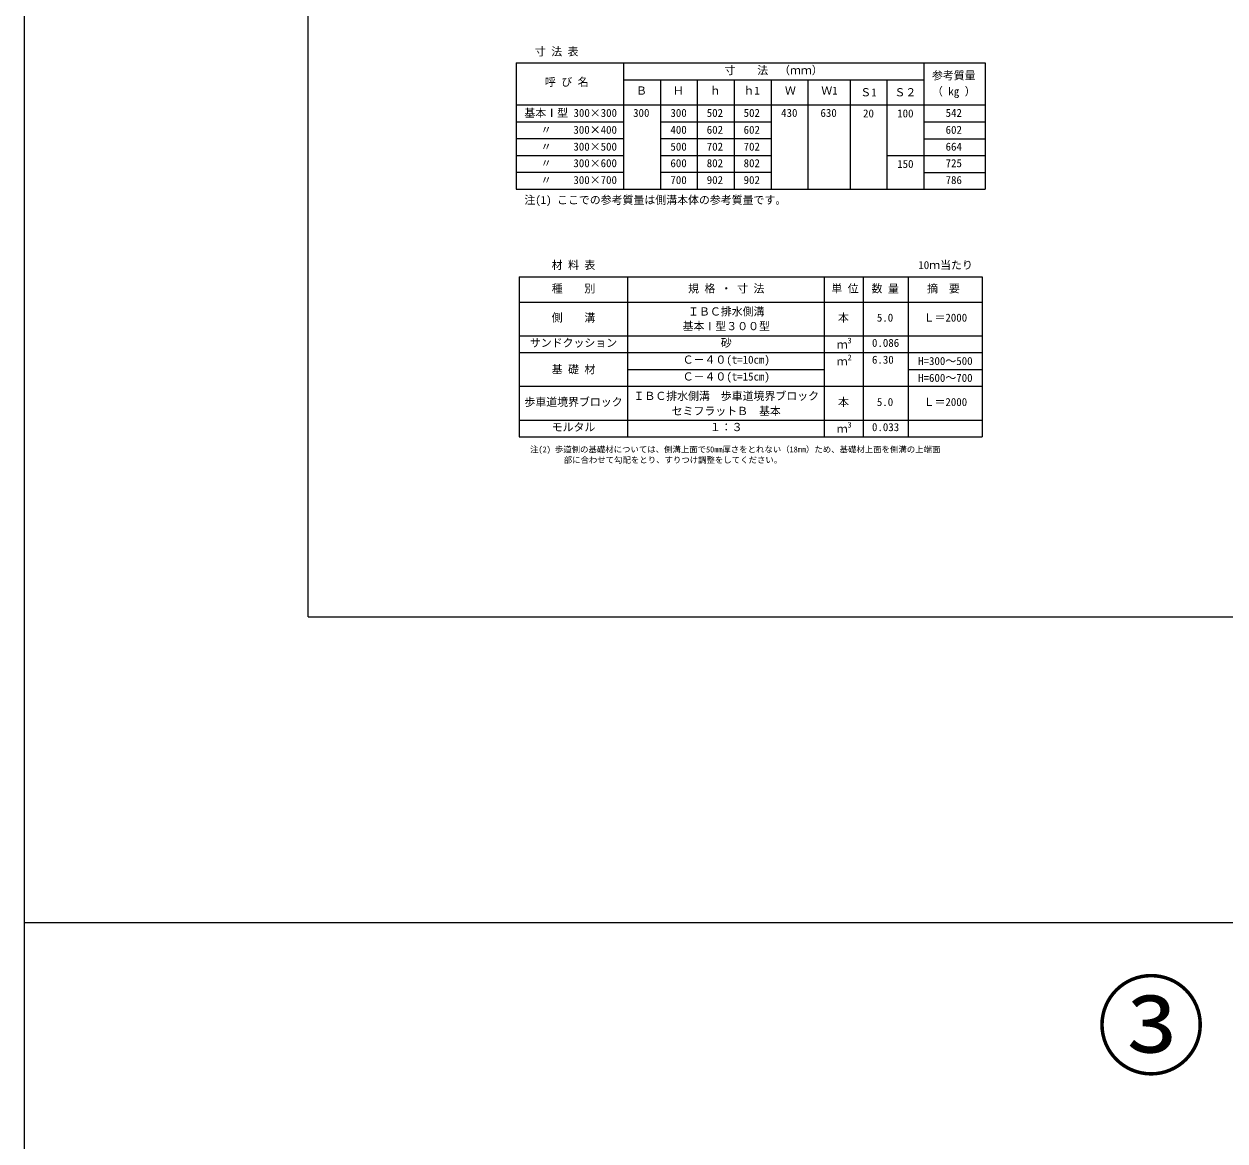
# Model space of a CAD drawing. Units: millimetres at full size; details may follow other scales. Extents: x 6872 to 78201, y -34623 to -7860.
# Drawn here: x 6872 to 12572, y -19121 to -13820 of the extents above; entities that cross this region are included whole.
import ezdxf
from ezdxf.enums import TextEntityAlignment as Align

# ---------------------------------------------------------------- set-up
doc = ezdxf.new("R2010")
doc.units = ezdxf.units.MM
doc.header["$LTSCALE"] = 16
for name, color, linetype, lineweight in [('0_2', 7, 'Continuous', 20), ('図枠', 1, 'Continuous', 20), ('枠', 5, 'Continuous', 5)]:
    doc.layers.add(name, color=color, linetype=linetype, lineweight=lineweight)
doc.styles.add('ＭＳ ゴシック', font='')
doc.styles.get('ＭＳ ゴシック').set_extended_font_data('MS Gothic')

msp = doc.modelspace()

# ---------------------------------------------------------------- linework, layer by layer
at = {"layer": '0_2'}
for p, q in [((9207.26, -14004.26), (9207.26, -14604.26)), ((9207.26, -14004.26), (11434.19, -14004.26)), ((9717.26, -14004.26), (9717.26, -14604.26)), ((11142.26, -14004.26), (11142.26, -14604.26)), ((11434.19, -14004.26), (11434.19, -14604.26)), ((9717.26, -14084.26), (11142.26, -14084.26)), ((9892.26, -14084.26), (9892.26, -14604.26)), ((10067.26, -14084.26), (10067.26, -14604.26)), ((10242.26, -14084.26), (10242.26, -14604.26)), ((10417.26, -14084.26), (10417.26, -14604.26)), ((10592.26, -14084.26), (10592.26, -14604.26)), ((10792.26, -14084.26), (10792.26, -14604.26)), ((10967.26, -14084.26), (10967.26, -14604.26)), ((9207.26, -14204.26), (11142.26, -14204.26)), ((9207.26, -14204.26), (9860.28, -14204.26)), ((10017.26, -14204.26), (10617.26, -14204.26)), ((11085.28, -14204.26), (11434.19, -14204.26)), ((9207.26, -14284.26), (9717.26, -14284.26)), ((9892.26, -14284.26), (10417.26, -14284.26)), ((11142.26, -14284.26), (11434.19, -14284.26)), ((9717.26, -14364.26), (9207.26, -14364.26)), ((10417.26, -14364.26), (9892.26, -14364.26)), ((11142.26, -14364.26), (11434.19, -14364.26)), ((9207.26, -14444.26), (9717.26, -14444.26)), ((9892.26, -14444.26), (10417.26, -14444.26)), ((10967.26, -14444.26), (11434.19, -14444.26)), ((9717.26, -14524.26), (9207.26, -14524.26)), ((10417.26, -14524.26), (9892.26, -14524.26)), ((11142.26, -14524.26), (11434.19, -14524.26)), ((9207.26, -14604.26), (11434.19, -14604.26)), ((9221.88, -15019.3), (11419.58, -15019.3)), ((9221.88, -15019.3), (9221.88, -15779.3)), ((9737.99, -15779.3), (9737.99, -15019.3)), ((10671.73, -15779.3), (10671.73, -15019.3)), ((10856.29, -15779.3), (10856.29, -15019.3)), ((11069.58, -15779.3), (11069.58, -15019.3)), ((11419.58, -15019.3), (11419.58, -15779.3)), ((9221.88, -15139.3), (11419.58, -15139.3)), ((9221.88, -15299.3), (11419.58, -15299.3)), ((9221.88, -15379.31), (11419.58, -15379.31)), ((9737.99, -15459.31), (10671.73, -15459.31)), ((11069.58, -15459.31), (11419.58, -15459.31)), ((9221.88, -15539.3), (11419.58, -15539.3)), ((9221.88, -15699.3), (11419.58, -15699.3)), ((9221.88, -15779.3), (11419.58, -15779.3))]:
    msp.add_line(p, q, dxfattribs=at)
at = {"layer": '図枠'}
for p, q in [((6872.3, -7859.66), (6872.3, -34622.81)), ((6872.3, -18084.67), (28267.39, -18084.67))]:
    msp.add_line(p, q, dxfattribs=at)
at = {"layer": '枠', "lineweight": 20}
for q in [(8221.07, -11119.46), (16221.07, -16633.75)]:
    msp.add_line((8221.07, -16633.75), q, dxfattribs=at)

# ---------------------------------------------------------------- texts
at = {"layer": '0_2', "style": 'ＭＳ ゴシック'}
for s, height, p in [('寸 法 表', 37.98, (9296.79, -13981.05)), ('呼 び 名', 37.98, (9344.41, -14125.71)), ('参考質量', 37.98, (11181.08, -14094.63)), ('Ｂ', 37.98, (9776.52, -14166.67)), ('Ｈ', 37.98, (9951.27, -14166.67)), ('ｈ', 37.98, (10126.76, -14166.67)), ('ｈ1', 37.98, (10286.51, -14166.67)), ('Ｗ', 37.98, (10483.32, -14166.67)), ('Ｗ1', 37.98, (10656.01, -14166.67)), ('（ kg ）', 37.98, (11181.08, -14170.26)), ('基本Ⅰ型 300×300', 37.98, (9246.75, -14272.32)), ('300', 37.98, (9762.72, -14272.32)), ('300', 37.98, (9939.87, -14272.32)), ('502', 37.98, (10112.17, -14272.32)), ('502', 37.98, (10287.17, -14272.32)), ('430', 37.98, (10465.1, -14272.32)), ('630', 37.98, (10651.85, -14272.32)), ('542', 37.98, (11245.71, -14272.32)), ('   〃    300×400', 37.98, (9246.75, -14352.32)), ('400', 37.98, (9939.87, -14352.32)), ('602', 37.98, (10112.17, -14352.32)), ('602', 37.98, (10287.17, -14352.32)), ('602', 37.98, (11245.71, -14352.32)), ('   〃    300×500', 37.98, (9246.75, -14432.32)), ('500', 37.98, (9939.87, -14432.32)), ('702', 37.98, (10112.17, -14432.32)), ('702', 37.98, (10287.17, -14432.32)), ('664', 37.98, (11245.71, -14432.32)), ('   〃    300×600', 37.98, (9246.75, -14510.84)), ('600', 37.98, (9939.87, -14510.84)), ('802', 37.98, (10112.17, -14510.84)), ('802', 37.98, (10287.17, -14510.84)), ('725', 37.98, (11245.71, -14510.84)), ('   〃    300×700', 37.98, (9246.75, -14590.84)), ('700', 37.98, (9939.87, -14590.84)), ('902', 37.98, (10112.17, -14590.84)), ('902', 37.98, (10287.17, -14590.84)), ('786', 37.98, (11245.71, -14590.84)), ('注(1) ここでの参考質量は側溝本体の参考質量です。', 37.98, (9246.7, -14685.47)), ('10ｍ当たり', 37.98, (11116.34, -14994.28)), ('単 位', 37.98, (10703.37, -15105.91)), ('数 量', 37.98, (10894.62, -15105.91)), ('摘\u3000要', 37.98, (11157.75, -15105.91)), ('本', 37.98, (10735.12, -15243.88)), (' 5.0  ', 37.98, (10893.7, -15243.88)), ('3', 26.58, (10780.85, -15343.43)), (' 0.086', 37.98, (10870.47, -15363.51)), ('ｍ', 37.98, (10729.05, -15371.43)), ('ｍ', 37.98, (10729.05, -15451.43)), ('2', 26.58, (10780.85, -15423.43)), (' 6.30', 37.98, (10870.47, -15443.51)), ('本', 37.98, (10735.12, -15644.36)), (' 5.0 ', 37.98, (10893.7, -15644.36)), ('3', 26.58, (10780.85, -15743.43)), (' 0.033', 37.98, (10870.47, -15763.51)), ('ｍ', 37.98, (10729.05, -15771.43))]:
    msp.add_text(s, height=height, dxfattribs=at).set_placement(p, align=Align.BOTTOM_LEFT)
for s, p in [('寸\u3000  法\u3000（ｍｍ）', (10429.76, -14069.93)), ('材 料 表', (9479.93, -14994.28)), ('種 \u3000 別', (9479.93, -15105.91)), ('規 格 ・ 寸 法', (10204.86, -15105.91)), ('ＩＢＣ排水側溝', (10204.86, -15215.05)), ('側    溝', (9479.93, -15243.88)), ('Ｌ＝2000', (11244.58, -15243.88)), ('サンドクッション', (9479.93, -15363.51)), ('砂', (10204.86, -15363.51)), ('Ｃ－４０(t=10cm)', (10204.86, -15443.51)), ('Ｃ－４０(t=15cm)', (10204.86, -15523.51)), ('歩車道境界ブロック', (9479.93, -15644.36)), ('ＩＢＣ排水側溝\u3000歩車道境界ブロック', (10204.86, -15615.72)), ('Ｌ＝2000', (11244.58, -15644.36)), ('セミフラットＢ\u3000基本', (10204.86, -15687.13)), ('モルタル', (9479.93, -15763.51)), ('１：３', (10204.86, -15763.51))]:
    msp.add_text(s, height=37.98, dxfattribs=at).set_placement(p, align=Align.BOTTOM_CENTER)
for s, p in [('Ｓ1', (10879.76, -14144.26)), ('Ｓ２', (11054.76, -14144.26)), ('20', (10879.76, -14244.26)), ('100', (11054.76, -14244.26)), ('150', (11054.76, -14484.26)), ('基本Ⅰ型３００型', (10204.86, -15254.12)), ('基 礎 材', (9479.93, -15459.31)), ('H=300～500', (11244.58, -15419.3)), ('H=600～700', (11244.58, -15499.3))]:
    msp.add_text(s, height=37.98, dxfattribs=at).set_placement(p, align=Align.MIDDLE_CENTER)
for s, p in [('注(2) 歩道側の基礎材については、側溝上面で50mm厚さをとれない（18mm）ため、基礎材上面を側溝の上端面', (9274.01, -15824.79)), ('\u3000\u3000\u3000\u3000部に合わせて勾配をとり、すりつけ調整をしてください。', (9274.01, -15874.79))]:
    msp.add_text(s, height=28.48, dxfattribs=at).set_placement(p, align=Align.TOP_LEFT)
at = {"layer": '0_2', "color": 1, "style": 'ＭＳ ゴシック'}
msp.add_text('③', height=379.8, dxfattribs=at).set_placement((12221.07, -18880.03), align=Align.BOTTOM_CENTER)

doc.saveas('drawing.dxf')
